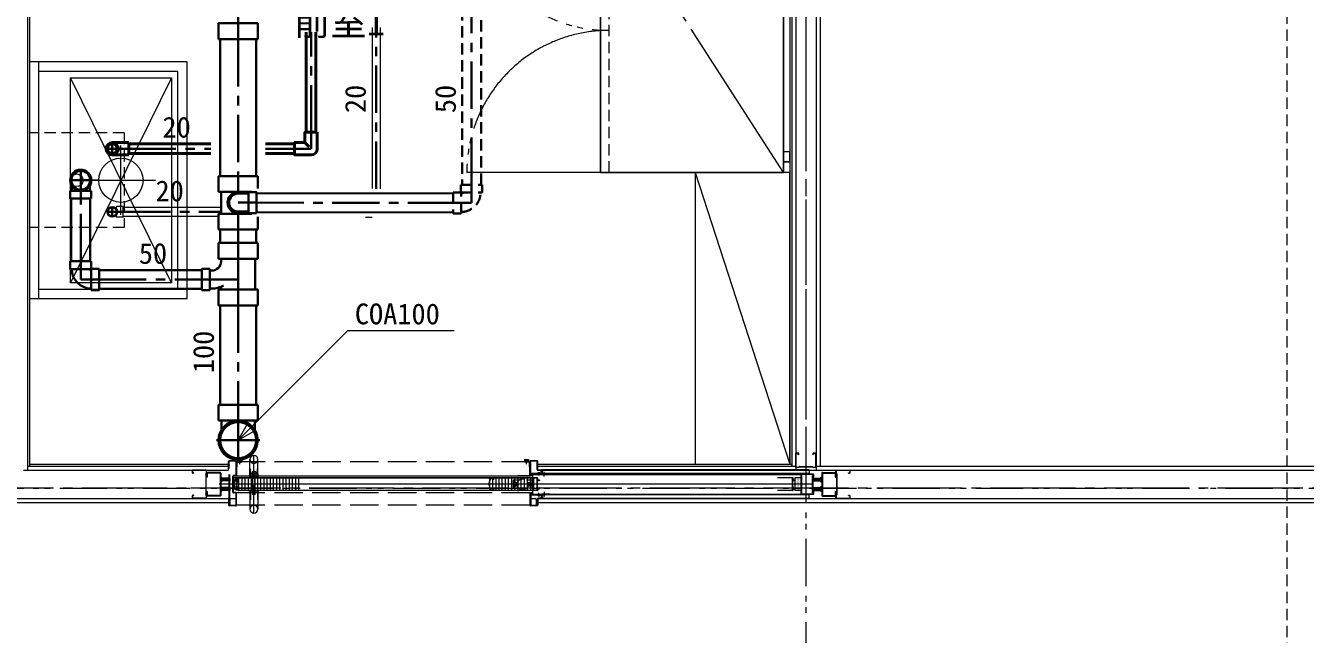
# Model space of a CAD drawing. Units: millimetres at full size, sheet at 1:30. Extents: x -16828 to 149130, y 47892 to 100313.
# Drawn here: x 8011 to 12068, y 52283 to 54212 of the extents above; entities that cross this region are included whole.
import ezdxf
from ezdxf.enums import TextEntityAlignment as Align

# ---------------------------------------------------------------- set-up
doc = ezdxf.new("R2010")
doc.units = ezdxf.units.MM
doc.header["$LTSCALE"] = 30
for name, pattern in [('CHAIN1', [8, 5, -1, 1, -1]), ('CHAIN2', [12, 9, -1, 1, -1]), ('DASHED1', [1.8, 1.2, -0.6]), ('DASHED3', [4, 3, -1]), ('DOUBLE_CHAIN1', [8.8, 5, -1, 0.6, -0.6, 0.6, -1]), ('LONG_DOUBLE_CHAIN', [21.8, 18, -1, 0.6, -0.6, 0.6, -1])]:
    doc.linetypes.add(name, pattern=pattern)
for name, color, linetype, lineweight in [('0-1', 7, 'Continuous', 15), ('2-2_間仕切り芯', 7, 'DOUBLE_CHAIN1', 15), ('2-3_間仕切り', 7, 'Continuous', 15), ('2-A_建具', 7, 'Continuous', 15), ('3-0_AIHO08-壁芯', 7, 'CHAIN2', 15), ('3-1_AIHO57-排水立上げ', 7, 'Continuous', 15), ('3-2_AIHO56-排水接続', 7, 'Continuous', 15), ('3-4_AIHO30-厨房機器', 7, 'Continuous', 15), ('3-6_AIHO33-厨房機器隠れ線', 7, 'DASHED1', 15), ('3-7_AIHO47-厨房機器アウトライン', 7, 'Continuous', 15), ('3-8_AIHO30-厨房機器LL', 7, 'Continuous', 15), ('3-9_AIHO32-厨房機器補助線', 7, 'LONG_DOUBLE_CHAIN', 15), ('4-4_AIHO14-建築備品', 7, 'Continuous', 15), ('9-6_無題7', 7, 'Continuous', 15), ('9-9_配管－汚水１：硬質塩ビ管（ＤＶ）', 2, 'Continuous', 30), ('9-A_配管－給水３：ＶＬＰ(ＶＤ)', 5, 'Continuous', 40), ('9-B_配管－給湯１２：ＨＴＬＰ（ＵＸ）', 3, 'Continuous', 20)]:
    doc.layers.add(name, color=color, linetype=linetype, lineweight=lineweight)
doc.layers.add('4-8_AIHO12-部屋名', color=7, linetype='Continuous')
doc.styles.add('ＭＳ ゴシック', font='')
doc.styles.get('ＭＳ ゴシック').set_extended_font_data('MS Gothic')

msp = doc.modelspace()

# ---------------------------------------------------------------- linework, layer by layer
at = {"layer": '0-1', "linetype": 'DASHED1'}
msp.add_line((12009.96, 55225.86), (12009.96, 51225.86), dxfattribs=at)
at = {"layer": '2-2_間仕切り芯'}
for p, q in [((10484.96, 56281.24), (10484.96, 50005.86)), ((-1120.67, 52745.86), (29227.98, 52745.86))]:
    msp.add_line(p, q, dxfattribs=at)
at = {"layer": '2-3_間仕切り'}
for p, q in [((8017.46, 55768.36), (8017.46, 52803.36)), ((8023.46, 55762.36), (8023.46, 52815.86)), ((10433.96, 55768.36), (10433.96, 52821.86)), ((10439.96, 55768.36), (10439.96, 52815.86)), ((10452.46, 55768.36), (10452.46, 52803.36)), ((10517.46, 55768.36), (10517.46, 52803.36)), ((10529.96, 55768.36), (10529.96, 52815.86)), ((8004.96, 52803.36), (8654.96, 52803.36)), ((8017.46, 52815.86), (8654.96, 52815.86)), ((8023.46, 52821.86), (8654.96, 52821.86)), ((9634.96, 52821.86), (10439.96, 52821.86)), ((9634.96, 52815.86), (10452.46, 52815.86)), ((9634.96, 52803.36), (12559.96, 52803.36)), ((10517.46, 52815.86), (12559.96, 52815.86)), ((-467.54, 52713.36), (8654.96, 52713.36)), ((9634.96, 52713.36), (12559.96, 52713.36)), ((-480.04, 52700.86), (8654.96, 52700.86)), ((9634.96, 52700.86), (12559.96, 52700.86))]:
    msp.add_line(p, q, dxfattribs=at)
at = {"layer": '2-A_建具'}
for p, q in [((8654.96, 52804.36), (8654.96, 52830.46)), ((8656.56, 52807.86), (8656.56, 52831.26)), ((8678.36, 52831.26), (8656.56, 52831.26)), ((8677.56, 52832.86), (8657.36, 52832.86)), ((8678.36, 52785.96), (8678.36, 52831.26)), ((8679.96, 52786.76), (8679.96, 52830.46)), ((8722.46, 52779.86), (8722.46, 52837.36)), ((8747.46, 52779.86), (8747.46, 52837.36)), ((9609.96, 52787.76), (9609.96, 52830.46)), ((9633.36, 52831.26), (9611.56, 52831.26)), ((9613.16, 52830.76), (9611.56, 52830.76)), ((9632.56, 52832.86), (9612.36, 52832.86)), ((9613.16, 52792.46), (9613.16, 52830.76)), ((9633.36, 52805.16), (9633.36, 52831.26)), ((9634.96, 52804.36), (9634.96, 52830.46)), ((10452.46, 52813.06), (10452.46, 52855.66)), ((10453.26, 52812.96), (10453.26, 52855.76)), ((10453.56, 52856.06), (10461.36, 52856.06)), ((10461.26, 52856.86), (10453.66, 52856.86)), ((10461.66, 52851.86), (10461.66, 52855.76)), ((10462.46, 52851.86), (10461.66, 52851.86)), ((10462.46, 52851.86), (10462.46, 52855.66)), ((10507.46, 52851.86), (10507.46, 52855.66)), ((10508.26, 52851.86), (10507.46, 52851.86)), ((10508.26, 52851.86), (10508.26, 52855.76)), ((10508.56, 52856.06), (10516.36, 52856.06)), ((10516.26, 52856.86), (10508.66, 52856.86)), ((10516.66, 52812.96), (10516.66, 52855.76)), ((10517.46, 52813.06), (10517.46, 52855.66)), ((8539.96, 52794.56), (8539.96, 52802.16)), ((8540.76, 52802.56), (8540.76, 52794.16)), ((8584.16, 52802.56), (8540.76, 52802.56)), ((8544.96, 52794.16), (8540.76, 52794.16)), ((8583.76, 52803.36), (8541.16, 52803.36)), ((8544.96, 52793.36), (8541.16, 52793.36)), ((8544.96, 52793.36), (8544.96, 52794.16)), ((8582.16, 52791.69), (8584.16, 52793.69)), ((8582.16, 52791.69), (8582.16, 52725.03)), ((8582.96, 52791.36), (8584.61, 52793.01)), ((8582.96, 52791.36), (8582.96, 52725.36)), ((8584.16, 52802.56), (8584.16, 52793.69)), ((8584.96, 52793.86), (8584.96, 52802.16)), ((8584.96, 52793.46), (8584.96, 52780.86)), ((8627.66, 52793.56), (8587.26, 52793.56)), ((8587.26, 52793.56), (8587.26, 52780.86)), ((8627.56, 52795.86), (8587.36, 52795.86)), ((8627.66, 52793.56), (8627.66, 52723.16)), ((8629.96, 52793.46), (8629.96, 52723.26)), ((8656.56, 52807.86), (8654.96, 52807.86)), ((8658.86, 52817.86), (8656.56, 52817.86)), ((8668.36, 52733.16), (8668.36, 52783.56)), ((8677.56, 52784.36), (8669.96, 52784.36)), ((9609.96, 52784.36), (8669.96, 52784.36)), ((8678.36, 52785.96), (8670.76, 52785.96)), ((8681.56, 52813.86), (8679.96, 52813.86)), ((9610.76, 52785.36), (9571.46, 52785.36)), ((9613.16, 52803.36), (9611.56, 52803.36)), ((9617.96, 52785.36), (9612.36, 52785.36)), ((9645.76, 52792.46), (9613.16, 52792.46)), ((9644.96, 52790.86), (9613.96, 52790.86)), ((9617.96, 52789.26), (10469.96, 52789.26)), ((9634.66, 52792.46), (9634.66, 52793.29)), ((9634.96, 52804.36), (9891.46, 52804.36)), ((9647.36, 52802.76), (9635.76, 52802.76)), ((9638.16, 52795.06), (9638.16, 52785.88)), ((9641.66, 52792.46), (9641.66, 52793.29)), ((9645.76, 52792.46), (9645.76, 52802.76)), ((9647.36, 52791.66), (9647.36, 52802.76)), ((9648.96, 52790.86), (9648.96, 52801.96)), ((9671.96, 52789.26), (9649.76, 52789.26)), ((9649.96, 52790.86), (9649.96, 52804.36)), ((10494.96, 52804.36), (9649.96, 52804.36)), ((10494.96, 52792.06), (9649.96, 52792.06)), ((9649.96, 52790.86), (10494.96, 52790.86)), ((9654.96, 52783.06), (9654.96, 52797.66)), ((10453.56, 52812.66), (10462, 52812.66)), ((10461.96, 52811.86), (10453.66, 52811.86)), ((10463.78, 52814.31), (10462.22, 52812.75)), ((10464.37, 52813.77), (10462.81, 52812.21)), ((10464.58, 52813.86), (10505.34, 52813.86)), ((10464.63, 52814.66), (10505.29, 52814.66)), ((10469.96, 52789.26), (10469.96, 52790.86)), ((10469.96, 52728.26), (10469.96, 52788.46)), ((10471.56, 52727.46), (10471.56, 52789.26)), ((10508.36, 52789.26), (10471.56, 52789.26)), ((10507.56, 52790.86), (10472.36, 52790.86)), ((10494.96, 52804.36), (10494.96, 52790.86)), ((10507.11, 52812.21), (10505.55, 52813.77)), ((10508.36, 52785.86), (10506.06, 52785.86)), ((10507.7, 52812.75), (10506.14, 52814.31)), ((10507.92, 52812.66), (10516.36, 52812.66)), ((10516.26, 52811.86), (10507.96, 52811.86)), ((10509.96, 52780.86), (10509.96, 52788.46)), ((10534.96, 52793.46), (10534.96, 52723.26)), ((10537.26, 52793.56), (10577.66, 52793.56)), ((10537.26, 52793.56), (10537.26, 52723.16)), ((10537.36, 52795.86), (10577.56, 52795.86)), ((10577.66, 52793.56), (10577.66, 52780.86)), ((10579.96, 52793.86), (10579.96, 52802.16)), ((10579.96, 52793.46), (10579.96, 52780.86)), ((10581.96, 52791.36), (10580.31, 52793.01)), ((10580.76, 52802.56), (10624.16, 52802.56)), ((10580.76, 52802.56), (10580.76, 52793.69)), ((10582.76, 52791.69), (10580.76, 52793.69)), ((10581.16, 52803.36), (10623.76, 52803.36)), ((10581.96, 52791.36), (10581.96, 52725.36)), ((10582.76, 52791.69), (10582.76, 52725.03)), ((10619.96, 52794.16), (10624.16, 52794.16)), ((10619.96, 52793.36), (10619.96, 52794.16)), ((10619.96, 52793.36), (10623.76, 52793.36)), ((10624.16, 52802.56), (10624.16, 52794.16)), ((10624.96, 52794.56), (10624.96, 52802.16)), ((8699.4, 52745.86), (8534.96, 52745.86)), ((8587.26, 52780.86), (8584.96, 52780.86)), ((10509.15, 52758.36), (8624.96, 52758.36)), ((8629.96, 52765.9), (8629.96, 52780.82)), ((8629.96, 52735.9), (8629.96, 52750.82)), ((8630.99, 52776.23), (8637.33, 52769.89)), ((8630.99, 52746.23), (8637.33, 52739.89)), ((8632.41, 52777.64), (8638.55, 52771.5)), ((8632.41, 52747.64), (8638.55, 52741.5)), ((8658.46, 52777.86), (8634.46, 52777.86)), ((8658.46, 52768.86), (8634.46, 52768.86)), ((8658.46, 52747.86), (8634.46, 52747.86)), ((8657.3, 52776.86), (8637.29, 52776.86)), ((8659.61, 52769.86), (8637.29, 52769.86)), ((8657.3, 52746.86), (8637.29, 52746.86)), ((8656.97, 52775.36), (8638.49, 52775.36)), ((8659.95, 52771.36), (8638.49, 52771.36)), ((8656.97, 52745.36), (8638.49, 52745.36)), ((8656.96, 52773.26), (8656.96, 52773.36)), ((8656.96, 52743.26), (8656.96, 52743.36)), ((9609.96, 52778.36), (8669.96, 52778.36)), ((8670.03, 52758.9), (8673.93, 52772.72)), ((8670.03, 52757.82), (8673.93, 52744)), ((8671.59, 52758.9), (8675.38, 52772.31)), ((8671.59, 52757.82), (8675.38, 52744.41)), ((8677.46, 52774.86), (8677.46, 52768.36)), ((8677.46, 52768.36), (8678.46, 52768.36)), ((8677.46, 52748.36), (8678.46, 52748.36)), ((8677.46, 52741.86), (8677.46, 52748.36)), ((8678.46, 52768.36), (8678.46, 52748.36)), ((8678.74, 52776.36), (8684.96, 52776.36)), ((8678.96, 52774.86), (8678.96, 52772.36)), ((8678.96, 52772.36), (8679.96, 52772.36)), ((8678.96, 52741.86), (8678.96, 52744.36)), ((8679.96, 52772.36), (8679.96, 52768.11)), ((8679.96, 52771.86), (8680.46, 52770.36)), ((8679.96, 52768.11), (8681.16, 52768.11)), ((8679.96, 52766.11), (8683.46, 52766.11)), ((8679.96, 52766.11), (8679.96, 52750.61)), ((8679.96, 52750.61), (8683.46, 52750.61)), ((8679.96, 52748.61), (8681.16, 52748.61)), ((8683.61, 52772.36), (8680.46, 52772.36)), ((8683.61, 52744.36), (8680.46, 52744.36)), ((8680.96, 52775.16), (8683.76, 52775.16)), ((8681.16, 52770.61), (8681.16, 52768.11)), ((8681.16, 52746.11), (8681.16, 52748.61)), ((8681.66, 52771.11), (8682.96, 52771.11)), ((8681.66, 52745.61), (8682.96, 52745.61)), ((8683.46, 52770.61), (8683.46, 52766.11)), ((8683.46, 52746.11), (8683.46, 52750.61)), ((8683.61, 52771.36), (8684.07, 52769.25)), ((8683.61, 52745.36), (8684.07, 52747.47)), ((8683.76, 52775.16), (8683.76, 52772.36)), ((8683.76, 52772.36), (8684.96, 52772.36)), ((8683.76, 52744.36), (8684.96, 52744.36)), ((8683.76, 52741.56), (8683.76, 52744.36)), ((8684.56, 52768.86), (8686.46, 52768.86)), ((8684.56, 52747.86), (8686.46, 52747.86)), ((8684.6, 52771.52), (8684.96, 52769.86)), ((8684.6, 52745.2), (8684.96, 52746.86)), ((8684.96, 52776.36), (8684.96, 52772.36)), ((8684.96, 52769.86), (8686.46, 52769.86)), ((8684.96, 52746.86), (8686.46, 52746.86)), ((8684.96, 52740.36), (8684.96, 52744.36)), ((8685.36, 52770.86), (8685.36, 52777.46)), ((8685.36, 52770.86), (8685.96, 52770.86)), ((8685.36, 52745.86), (8685.96, 52745.86)), ((8685.36, 52739.26), (8685.36, 52745.86)), ((8685.96, 52770.86), (8685.96, 52777.76)), ((9633.96, 52777.76), (8685.96, 52777.76)), ((8685.96, 52738.96), (8685.96, 52745.86)), ((8685.96, 52744.11), (8686.46, 52744.11)), ((9633.66, 52778.36), (8686.26, 52778.36)), ((8686.46, 52777.61), (8686.96, 52777.61)), ((8686.46, 52747.86), (8686.46, 52768.86)), ((8686.46, 52744.11), (8686.46, 52746.86)), ((8687.46, 52738.96), (8687.46, 52777.76)), ((8697.46, 52738.96), (8697.46, 52777.76)), ((8707.46, 52738.96), (8707.46, 52777.76)), ((8717.46, 52738.96), (8717.46, 52777.76)), ((8749.96, 52779.86), (8719.96, 52779.86)), ((8719.96, 52778.36), (8719.96, 52779.86)), ((8727.46, 52738.96), (8727.46, 52777.76)), ((8737.46, 52738.96), (8737.46, 52777.76)), ((8747.46, 52738.96), (8747.46, 52777.76)), ((8749.96, 52778.36), (8749.96, 52779.86)), ((8757.46, 52738.96), (8757.46, 52777.76)), ((8767.46, 52738.96), (8767.46, 52777.76)), ((8777.46, 52738.96), (8777.46, 52777.76)), ((8787.46, 52738.96), (8787.46, 52777.76)), ((8797.46, 52738.96), (8797.46, 52777.76)), ((8807.46, 52738.96), (8807.46, 52777.76)), ((8817.46, 52738.96), (8817.46, 52777.76)), ((8827.46, 52738.96), (8827.46, 52777.76)), ((8837.46, 52738.96), (8837.46, 52777.76)), ((8847.46, 52738.96), (8847.46, 52777.76)), ((8857.46, 52738.96), (8857.46, 52777.76)), ((8867.46, 52738.96), (8867.46, 52777.76)), ((8877.46, 52738.96), (8877.46, 52777.76)), ((9482.46, 52738.96), (9482.46, 52777.76)), ((9492.46, 52738.96), (9492.46, 52777.76)), ((9502.46, 52738.96), (9502.46, 52777.76)), ((9512.46, 52738.96), (9512.46, 52777.76)), ((9522.46, 52738.96), (9522.46, 52777.76)), ((9532.46, 52738.96), (9532.46, 52777.76)), ((9542.46, 52738.96), (9542.46, 52777.76)), ((9552.46, 52738.96), (9552.46, 52777.76)), ((9562.46, 52738.96), (9562.46, 52777.76)), ((9572.46, 52738.96), (9572.46, 52777.76)), ((9582.46, 52738.96), (9582.46, 52777.76)), ((9592.46, 52738.96), (9592.46, 52777.76)), ((9602.46, 52738.96), (9602.46, 52777.76)), ((9612.46, 52738.96), (9612.46, 52777.76)), ((9622.46, 52738.96), (9622.46, 52777.76)), ((9632.46, 52738.96), (9632.46, 52777.76)), ((9633.46, 52777.61), (9632.96, 52777.61)), ((9633.46, 52772.61), (9633.46, 52769.86)), ((9633.96, 52772.61), (9633.46, 52772.61)), ((9634.96, 52769.86), (9633.46, 52769.86)), ((9635.36, 52768.86), (9633.46, 52768.86)), ((9633.46, 52768.86), (9633.46, 52747.86)), ((9635.36, 52747.86), (9633.46, 52747.86)), ((9634.96, 52746.86), (9633.46, 52746.86)), ((9634.56, 52745.86), (9633.96, 52745.86)), ((9633.96, 52738.96), (9633.96, 52745.86)), ((9634.56, 52770.86), (9634.56, 52777.46)), ((9634.56, 52739.26), (9634.56, 52745.86)), ((9635.32, 52771.52), (9634.96, 52769.86)), ((9635.32, 52745.2), (9634.96, 52746.86)), ((9636.31, 52771.36), (9635.85, 52769.25)), ((9636.31, 52745.36), (9635.85, 52747.47)), ((9636.31, 52772.36), (9639.46, 52772.36)), ((9636.31, 52744.36), (9639.46, 52744.36)), ((9639.96, 52771.86), (9639.96, 52769.86)), ((9639.96, 52744.86), (9639.96, 52746.86)), ((10504.97, 52771.36), (10526.43, 52771.36)), ((10505.3, 52769.86), (10527.63, 52769.86)), ((10506.46, 52777.86), (10530.46, 52777.86)), ((10506.46, 52768.86), (10530.46, 52768.86)), ((10506.46, 52747.86), (10530.46, 52747.86)), ((10507.61, 52776.86), (10527.63, 52776.86)), ((10507.61, 52746.86), (10527.63, 52746.86)), ((10507.95, 52775.36), (10526.43, 52775.36)), ((10507.95, 52745.36), (10526.43, 52745.36)), ((10507.96, 52773.26), (10507.96, 52773.36)), ((10507.96, 52743.26), (10507.96, 52743.36)), ((10532.51, 52777.64), (10526.36, 52771.5)), ((10532.51, 52747.64), (10526.36, 52741.5)), ((10533.93, 52776.23), (10527.59, 52769.89)), ((10533.93, 52746.23), (10527.59, 52739.89)), ((10534.96, 52765.9), (10534.96, 52780.82)), ((10534.96, 52735.9), (10534.96, 52750.82)), ((10577.66, 52780.86), (10579.96, 52780.86)), ((8539.96, 52714.56), (8539.96, 52722.16)), ((8544.96, 52722.56), (8540.76, 52722.56)), ((8540.76, 52722.56), (8540.76, 52714.16)), ((8584.16, 52714.16), (8540.76, 52714.16)), ((8544.96, 52723.36), (8541.16, 52723.36)), ((8583.76, 52713.36), (8541.16, 52713.36)), ((8544.96, 52722.56), (8544.96, 52723.36)), ((8584.16, 52723.03), (8582.16, 52725.03)), ((8584.61, 52723.71), (8582.96, 52725.36)), ((8584.16, 52723.03), (8584.16, 52714.16)), ((8587.26, 52735.86), (8584.96, 52735.86)), ((8584.96, 52735.86), (8584.96, 52723.26)), ((8584.96, 52714.56), (8584.96, 52722.86)), ((8587.26, 52735.86), (8587.26, 52723.16)), ((8627.66, 52723.16), (8587.26, 52723.16)), ((8627.56, 52720.86), (8587.36, 52720.86)), ((8658.46, 52738.86), (8634.46, 52738.86)), ((8659.61, 52739.86), (8637.29, 52739.86)), ((8659.95, 52741.36), (8638.49, 52741.36)), ((8654.96, 52714.86), (8654.96, 52692.26)), ((8656.56, 52714.86), (8654.96, 52714.86)), ((8656.56, 52691.46), (8656.56, 52714.86)), ((8678.36, 52730.76), (8670.76, 52730.76)), ((8678.36, 52691.46), (8678.36, 52730.76)), ((8678.74, 52740.36), (8684.96, 52740.36)), ((8679.96, 52712.66), (8679.96, 52731.36)), ((8679.96, 52692.26), (8679.96, 52729.96)), ((8680.96, 52741.56), (8683.76, 52741.56)), ((9633.96, 52738.96), (8685.96, 52738.96)), ((9633.66, 52738.36), (8686.26, 52738.36)), ((8686.46, 52739.11), (8686.96, 52739.11)), ((8719.96, 52738.36), (8719.96, 52736.86)), ((8749.96, 52738.36), (8719.96, 52738.36)), ((8749.96, 52736.86), (8719.96, 52736.86)), ((8722.46, 52736.86), (8722.46, 52679.36)), ((8747.46, 52736.86), (8747.46, 52679.36)), ((8749.96, 52738.36), (8749.96, 52736.86)), ((9616.36, 52738.36), (9571.46, 52738.36)), ((9609.96, 52731.36), (9609.96, 52712.66)), ((9609.96, 52728.96), (9609.96, 52692.26)), ((9613.16, 52713.36), (9611.56, 52713.36)), ((9617.96, 52731.36), (9612.36, 52731.36)), ((9613.16, 52724.26), (9613.16, 52691.96)), ((9645.76, 52724.26), (9613.16, 52724.26)), ((9644.96, 52725.86), (9613.96, 52725.86)), ((9617.96, 52738.36), (9617.96, 52725.86)), ((9617.96, 52727.46), (10469.96, 52727.46)), ((9633.46, 52739.11), (9632.96, 52739.11)), ((9633.36, 52711.56), (9633.36, 52691.46)), ((9634.66, 52724.26), (9634.66, 52723.43)), ((9634.96, 52712.36), (9634.96, 52692.26)), ((9646.56, 52712.36), (9634.96, 52712.36)), ((9647.36, 52713.96), (9635.76, 52713.96)), ((9638.16, 52721.66), (9638.16, 52730.84)), ((9641.66, 52724.26), (9641.66, 52723.43)), ((9645.76, 52724.26), (9645.76, 52713.96)), ((9647.36, 52725.06), (9647.36, 52713.96)), ((9648.96, 52725.86), (9648.96, 52714.76)), ((9671.96, 52727.46), (9649.76, 52727.46)), ((9649.96, 52725.86), (10494.96, 52725.86)), ((9649.96, 52725.86), (9649.96, 52712.36)), ((10494.96, 52724.66), (9649.96, 52724.66)), ((10494.96, 52713.56), (9649.96, 52713.56)), ((9654.96, 52734.16), (9654.96, 52719.56)), ((10469.96, 52727.46), (10469.96, 52725.86)), ((10508.36, 52727.46), (10471.56, 52727.46)), ((10507.56, 52725.86), (10472.36, 52725.86)), ((10494.96, 52712.36), (10494.96, 52725.86)), ((10504.97, 52741.36), (10526.43, 52741.36)), ((10505.3, 52739.86), (10527.63, 52739.86)), ((10508.36, 52730.86), (10506.06, 52730.86)), ((10506.46, 52738.86), (10530.46, 52738.86)), ((10509.96, 52735.86), (10508.36, 52735.86)), ((10508.36, 52727.46), (10508.36, 52735.86)), ((10509.96, 52728.26), (10509.96, 52735.86)), ((10537.26, 52723.16), (10577.66, 52723.16)), ((10537.36, 52720.86), (10577.56, 52720.86)), ((10577.66, 52735.86), (10579.96, 52735.86)), ((10577.66, 52735.86), (10577.66, 52723.16)), ((10579.96, 52735.86), (10579.96, 52723.26)), ((10579.96, 52714.56), (10579.96, 52722.86)), ((10580.31, 52723.71), (10581.96, 52725.36)), ((10580.76, 52723.03), (10582.76, 52725.03)), ((10580.76, 52723.03), (10580.76, 52714.16)), ((10580.76, 52714.16), (10624.16, 52714.16)), ((10581.16, 52713.36), (10623.76, 52713.36)), ((10619.96, 52723.36), (10623.76, 52723.36)), ((10619.96, 52722.56), (10619.96, 52723.36)), ((10619.96, 52722.56), (10624.16, 52722.56)), ((10624.16, 52722.56), (10624.16, 52714.16)), ((10624.96, 52714.56), (10624.96, 52722.16)), ((8658.86, 52699.86), (8656.56, 52699.86)), ((8678.36, 52691.46), (8656.56, 52691.46)), ((8677.56, 52689.86), (8657.36, 52689.86)), ((9613.16, 52691.96), (9611.56, 52691.96)), ((9633.36, 52691.46), (9611.56, 52691.46)), ((9632.56, 52689.86), (9612.36, 52689.86))]:
    msp.add_line(p, q, dxfattribs=at)
at = {"layer": '2-A_建具', "linetype": 'DASHED3'}
for p, q in [((8680.46, 52831.06), (9609.96, 52831.06)), ((8680.46, 52785.36), (8680.46, 52831.06)), ((9609.96, 52829.86), (8680.46, 52829.86)), ((8681.56, 52813.86), (8681.56, 52828.26)), ((8683.96, 52835.86), (8684.96, 52836.86)), ((8683.96, 52835.86), (8683.96, 52832.36)), ((8684.46, 52831.86), (8683.96, 52832.36)), ((8683.96, 52832.36), (8696.96, 52832.36)), ((8684.46, 52835.86), (8684.46, 52832.36)), ((8684.46, 52831.86), (8696.46, 52831.86)), ((8684.96, 52836.86), (8695.96, 52836.86)), ((8684.96, 52835.86), (8684.96, 52832.86)), ((8685.46, 52835.86), (8685.46, 52833.36)), ((8685.46, 52831.86), (8685.46, 52831.06)), ((8685.96, 52835.86), (8685.96, 52833.86)), ((8686.46, 52835.86), (8686.46, 52834.36)), ((8686.96, 52835.86), (8686.96, 52834.86)), ((8687.46, 52835.86), (8687.46, 52835.36)), ((8688.46, 52831.06), (8688.46, 52831.86)), ((8690.46, 52822.07), (8690.46, 52837.71)), ((8692.46, 52831.06), (8692.46, 52831.86)), ((8695.46, 52831.86), (8695.46, 52831.06)), ((8696.46, 52831.86), (8696.96, 52832.36)), ((8696.96, 52835.86), (8696.96, 52832.36)), ((8734.96, 52665.86), (8734.96, 52850.86)), ((9592.96, 52835.86), (9593.96, 52836.86)), ((9592.96, 52835.86), (9592.96, 52832.36)), ((9593.46, 52831.86), (9592.96, 52832.36)), ((9592.96, 52832.36), (9605.96, 52832.36)), ((9593.46, 52835.86), (9593.46, 52832.36)), ((9593.46, 52831.86), (9605.46, 52831.86)), ((9593.96, 52836.86), (9604.96, 52836.86)), ((9593.96, 52835.86), (9593.96, 52832.86)), ((9593.96, 52828.26), (9593.96, 52829.86)), ((9608.36, 52828.26), (9593.96, 52828.26)), ((9594.46, 52835.86), (9594.46, 52833.36)), ((9594.46, 52831.86), (9594.46, 52831.06)), ((9594.96, 52835.86), (9594.96, 52833.86)), ((9595.46, 52835.86), (9595.46, 52834.36)), ((9595.96, 52835.86), (9595.96, 52834.86)), ((9596.46, 52835.86), (9596.46, 52835.36)), ((9597.46, 52831.06), (9597.46, 52831.86)), ((9599.46, 52822.07), (9599.46, 52837.71)), ((9601.46, 52831.06), (9601.46, 52831.86)), ((9604.46, 52831.86), (9604.46, 52831.06)), ((9605.46, 52831.86), (9605.96, 52832.36)), ((9605.96, 52835.86), (9605.96, 52832.36)), ((9608.36, 52813.86), (9608.36, 52828.26)), ((9609.46, 52785.36), (9609.46, 52831.06)), ((8656.56, 52699.86), (8656.56, 52817.86)), ((8658.86, 52699.86), (8658.86, 52817.86)), ((8680.46, 52785.36), (9609.96, 52785.36)), ((8727.04, 52787.86), (8721.86, 52787.86)), ((8722.66, 52791.36), (8722.46, 52791.36)), ((8722.66, 52784.36), (8722.46, 52784.36)), ((8722.66, 52791.36), (8722.66, 52784.36)), ((8722.66, 52791.36), (8724.66, 52789.36)), ((8722.66, 52784.36), (8724.66, 52786.36)), ((8723.96, 52779.86), (8723.96, 52807.73)), ((8724.46, 52779.86), (8724.46, 52790.36)), ((8724.66, 52789.36), (8727.04, 52789.36)), ((8724.66, 52786.36), (8727.04, 52786.36)), ((8744.46, 52791.36), (8725.46, 52791.36)), ((8727.96, 52791.36), (8727.96, 52795.02)), ((8727.96, 52793.36), (8741.96, 52793.36)), ((8730.96, 52791.36), (8730.96, 52724.65)), ((8738.96, 52724.65), (8738.96, 52791.36)), ((8741.96, 52791.36), (8741.96, 52795.02)), ((8745.26, 52789.36), (8742.88, 52789.36)), ((8748.06, 52787.86), (8742.88, 52787.86)), ((8745.26, 52786.36), (8742.88, 52786.36)), ((8747.26, 52791.36), (8745.26, 52789.36)), ((8747.26, 52784.36), (8745.26, 52786.36)), ((8745.46, 52779.86), (8745.46, 52790.36)), ((8745.96, 52779.86), (8745.96, 52807.73)), ((8747.26, 52791.36), (8747.46, 52791.36)), ((8747.26, 52791.36), (8747.26, 52784.36)), ((8747.26, 52784.36), (8747.46, 52784.36)), ((9609.96, 52813.86), (9608.36, 52813.86)), ((10494.96, 52803.16), (9649.96, 52803.16)), ((10506.06, 52730.86), (10506.06, 52785.86)), ((10508.36, 52730.86), (10508.36, 52785.86)), ((9479.96, 52758.64), (9483.93, 52772.72)), ((9479.96, 52758.08), (9479.96, 52758.64)), ((9479.96, 52758.08), (9483.93, 52744)), ((9488.74, 52776.36), (9494.96, 52776.36)), ((9494.96, 52776.36), (9494.96, 52772.36)), ((9494.96, 52744.36), (9494.96, 52740.36)), ((9556.96, 52770.86), (9556.96, 52745.86)), ((9574.71, 52770.86), (9556.96, 52770.86)), ((9574.71, 52745.86), (9556.96, 52745.86)), ((9616.36, 52778.36), (9571.46, 52778.36)), ((9616.96, 52770.86), (9599.21, 52770.86)), ((9616.96, 52745.86), (9599.21, 52745.86)), ((9616.96, 52770.86), (9616.96, 52745.86)), ((10444.56, 52778.36), (10394.56, 52778.36)), ((10442.46, 52758.66), (10442.46, 52777.11)), ((10442.46, 52739.61), (10442.46, 52758.06)), ((10442.96, 52777.61), (10443.46, 52777.61)), ((10443.96, 52777.11), (10443.96, 52770.36)), ((10443.96, 52770.36), (10445.51, 52770.36)), ((10443.96, 52747.86), (10443.96, 52768.86)), ((10446.46, 52747.86), (10443.96, 52747.86)), ((10443.96, 52746.36), (10445.51, 52746.36)), ((10443.96, 52746.36), (10443.96, 52739.61)), ((10444.56, 52770.86), (10444.56, 52778.36)), ((10444.56, 52738.36), (10444.56, 52745.86)), ((10445.68, 52771.51), (10445.51, 52770.36)), ((10445.51, 52746.36), (10445.68, 52745.21)), ((10446.46, 52745.36), (10446.46, 52747.86)), ((10448.96, 52745.36), (10446.46, 52745.36)), ((10446.67, 52772.36), (10449.96, 52772.36)), ((10446.67, 52744.36), (10449.96, 52744.36)), ((10448.96, 52747.36), (10448.96, 52745.36)), ((10449.96, 52747.36), (10448.96, 52747.36)), ((10449.96, 52778.36), (10449.96, 52738.36)), ((10469.96, 52778.36), (10449.96, 52778.36)), ((10454.96, 52773.36), (10454.66, 52773.36)), ((10454.96, 52768.36), (10454.66, 52768.36)), ((10454.96, 52763.36), (10454.66, 52763.36)), ((10454.96, 52758.36), (10454.66, 52758.36)), ((10454.96, 52753.36), (10454.66, 52753.36)), ((10454.96, 52748.36), (10454.66, 52748.36)), ((10454.96, 52743.36), (10454.66, 52743.36)), ((10459.96, 52773.36), (10459.66, 52773.36)), ((10459.96, 52768.36), (10459.66, 52768.36)), ((10459.96, 52763.36), (10459.66, 52763.36)), ((10459.96, 52758.36), (10459.66, 52758.36)), ((10459.96, 52753.36), (10459.66, 52753.36)), ((10459.96, 52748.36), (10459.66, 52748.36)), ((10459.96, 52743.36), (10459.66, 52743.36)), ((10464.96, 52773.36), (10464.66, 52773.36)), ((10464.96, 52768.36), (10464.66, 52768.36)), ((10464.96, 52763.36), (10464.66, 52763.36)), ((10464.96, 52758.36), (10464.66, 52758.36)), ((10464.96, 52753.36), (10464.66, 52753.36)), ((10464.96, 52748.36), (10464.66, 52748.36)), ((10464.96, 52743.36), (10464.66, 52743.36)), ((10469.96, 52778.36), (10469.96, 52738.36)), ((8679.96, 52712.66), (8659.96, 52712.66)), ((8659.96, 52691.66), (8659.96, 52712.66)), ((9609.96, 52731.36), (8679.96, 52731.36)), ((8723.96, 52736.86), (8723.96, 52709)), ((8745.96, 52736.86), (8745.96, 52709)), ((9488.74, 52740.36), (9494.96, 52740.36)), ((9629.96, 52712.66), (9609.96, 52712.66)), ((9629.96, 52712.66), (9629.96, 52691.66)), ((10444.56, 52738.36), (10394.56, 52738.36)), ((10443.46, 52739.11), (10442.96, 52739.11)), ((10469.96, 52738.36), (10449.96, 52738.36)), ((9609.96, 52691.66), (8659.96, 52691.66))]:
    msp.add_line(p, q, dxfattribs=at)
for points in [[(8681.56, 52828.26), (8695.96, 52828.26), (8695.96, 52829.86)], [(8695.96, 52836.86), (8696.96, 52835.86), (8683.96, 52835.86)], [(9604.96, 52836.86), (9605.96, 52835.86), (9592.96, 52835.86)], [(10442.46, 52758.66), (10442.76, 52758.36), (10442.46, 52758.06)], [(10449.96, 52769.36), (10448.96, 52769.36), (10448.96, 52771.36), (10446.46, 52771.36), (10446.46, 52768.86), (10443.96, 52768.86)]]:
    msp.add_lwpolyline(points, dxfattribs=at)
at = {"layer": '2-A_建具'}
for points in [[(9617.96, 52785.36), (9617.96, 52786.96), (9611.56, 52786.96), (9611.56, 52831.26)], [(8677.56, 52732.36), (8669.96, 52732.36), (8669.96, 52784.36)], [(9617.96, 52790.86), (9617.96, 52778.36), (9617.96, 52738.36)], [(9671.96, 52789.26), (9671.96, 52790.86), (9648.96, 52790.86)], [(10509.96, 52780.86), (10508.36, 52780.86), (10508.36, 52789.26)], [(8677.46, 52774.86), (8679.96, 52774.86), (8680.96, 52775.16)], [(8678.96, 52744.36), (8679.96, 52744.36), (8679.96, 52748.61)], [(8680.96, 52769.86), (8680.96, 52771.36), (8683.61, 52771.36)], [(8680.96, 52746.86), (8680.96, 52745.36), (8683.61, 52745.36)], [(8685.96, 52772.61), (8686.46, 52772.61), (8686.46, 52769.86)], [(8687.46, 52758.66), (8687.16, 52758.36), (8687.46, 52758.06)], [(9632.46, 52758.06), (9632.76, 52758.36), (9632.46, 52758.66)], [(9633.96, 52744.11), (9633.46, 52744.11), (9633.46, 52746.86)], [(9634.56, 52770.86), (9633.96, 52770.86), (9633.96, 52777.76)], [(9638.96, 52769.86), (9638.96, 52771.36), (9636.31, 52771.36)], [(9638.96, 52746.86), (9638.96, 52745.36), (9636.31, 52745.36)], [(8677.46, 52741.86), (8679.96, 52741.86), (8680.96, 52741.56)], [(9617.96, 52731.36), (9617.96, 52729.76), (9611.56, 52729.76), (9611.56, 52691.46)], [(9671.96, 52727.46), (9671.96, 52725.86), (9648.96, 52725.86)]]:
    msp.add_lwpolyline(points, dxfattribs=at)
at = {"layer": '2-A_建具', "linetype": 'DASHED3'}
for points in [[(9561.8, 52753.75), (9567.12, 52753.75), (9569.78, 52758.36), (9567.12, 52762.97), (9561.8, 52762.97), (9559.13, 52758.36)], [(9612.12, 52753.75), (9606.8, 52753.75), (9604.13, 52758.36), (9606.8, 52762.97), (9612.12, 52762.97), (9614.78, 52758.36)]]:
    msp.add_lwpolyline(points, close=True, dxfattribs=at)
at = {"layer": '2-A_建具'}
for centre in [(8634.46, 52773.36), (8634.46, 52743.36), (10530.46, 52773.36), (10530.46, 52743.36)]:
    msp.add_circle(centre, 4.5, dxfattribs=at)
at = {"layer": '2-A_建具', "linetype": 'DASHED3'}
for centre, radius in [((9564.46, 52758.36), 6.38), ((9564.46, 52758.36), 4.61), ((9564.46, 52758.36), 3), ((9586.96, 52758.36), 17.5), ((9609.46, 52758.36), 6.38), ((9609.46, 52758.36), 4.61), ((9609.46, 52758.36), 3)]:
    msp.add_circle(centre, radius, dxfattribs=at)
at = {"layer": '2-A_建具'}
for centre, radius, start, end in [((8657.36, 52830.46), 2.4, 90, 180), ((8677.56, 52830.46), 2.4, 0, 90), ((8734.96, 52837.36), 12.5, 0, 180), ((9612.36, 52830.46), 2.4, 90, 180), ((9632.56, 52830.46), 2.4, 0, 90), ((10453.66, 52855.66), 1.2, 90, 180), ((10453.56, 52855.76), 0.3, 90, 180), ((10461.26, 52855.66), 1.2, 0, 90), ((10461.36, 52855.76), 0.3, 0, 90), ((10508.66, 52855.66), 1.2, 90, 180), ((10508.56, 52855.76), 0.3, 90, 180), ((10516.26, 52855.66), 1.2, 0, 90), ((10516.36, 52855.76), 0.3, 0, 90), ((8541.16, 52802.16), 1.2, 90, 180), ((8541.16, 52794.56), 1.2, 180, 270), ((8583.76, 52802.16), 1.2, 0, 90), ((8583.76, 52793.86), 1.2, 315, 0), ((8587.36, 52793.46), 2.4, 90, 180), ((8627.56, 52793.46), 2.4, 0, 90), ((8670.76, 52783.56), 2.4, 90, 180), ((8677.56, 52786.76), 2.4, 270, 0), ((9572.46, 52785.36), 0.5, 0, 180), ((9572.46, 52785.36), 0.5, 0, 180), ((9572.46, 52785.36), 0.5, 180, 0), ((9572.46, 52785.36), 0.5, 180, 0), ((9612.36, 52787.76), 2.4, 180, 270), ((9613.96, 52793.26), 2.4, 180, 270), ((9635.76, 52805.16), 2.4, 180, 270), ((9636.16, 52793.29), 1.5, 105.46601, 180), ((9638.16, 52786.06), 9, 74.53399, 105.46601), ((9640.16, 52793.29), 1.5, 0, 74.53399), ((9644.96, 52793.26), 2.4, 270, 0), ((9646.56, 52801.96), 2.4, 0, 90), ((9649.76, 52791.66), 2.4, 180, 270), ((10453.66, 52813.06), 1.2, 180, 270), ((10453.56, 52812.96), 0.3, 180, 270), ((10461.96, 52813.06), 1.2, 270, 315), ((10462, 52812.96), 0.3, 270, 315), ((10464.63, 52813.46), 1.2, 90, 135), ((10464.58, 52813.56), 0.3, 90, 135), ((10472.36, 52788.46), 2.4, 90, 180), ((10505.29, 52813.46), 1.2, 45, 90), ((10505.34, 52813.56), 0.3, 45, 90), ((10507.96, 52813.06), 1.2, 225, 270), ((10507.56, 52788.46), 2.4, 0, 90), ((10507.92, 52812.96), 0.3, 225, 270), ((10516.26, 52813.06), 1.2, 270, 0), ((10516.36, 52812.96), 0.3, 270, 0), ((10537.36, 52793.46), 2.4, 90, 180), ((10577.56, 52793.46), 2.4, 0, 90), ((10581.16, 52802.16), 1.2, 90, 180), ((10581.16, 52793.86), 1.2, 180, 225), ((10623.76, 52802.16), 1.2, 0, 90), ((10623.76, 52794.56), 1.2, 270, 0), ((8630.53, 52776.82), 4.02, 14.9838, 98.17994), ((8630.53, 52769.9), 4.02, 261.82006, 345.0162), ((8630.53, 52746.82), 4.02, 14.9838, 98.17994), ((8656.96, 52777.86), 1, 90, 270), ((8656.96, 52776.06), 1, 90, 270), ((8656.96, 52774.26), 1, 90, 270), ((8656.96, 52772.46), 1, 90, 270), ((8656.96, 52770.66), 1, 90, 270), ((8656.96, 52768.86), 1, 90, 270), ((8656.96, 52747.86), 1, 90, 270), ((8656.96, 52746.06), 1, 90, 270), ((8656.96, 52744.26), 1, 90, 270), ((8656.96, 52742.46), 1, 90, 270), ((8659.4, 52775.61), 2.44, 112.61986, 247.38014), ((8659.4, 52745.61), 2.44, 112.61986, 247.38014), ((8657.52, 52775.61), 2.44, 292.61986, 67.38014), ((8657.52, 52771.11), 2.44, 292.61986, 67.38014), ((8657.52, 52745.61), 2.44, 292.61986, 67.38014), ((8657.52, 52741.11), 2.44, 292.61986, 67.38014), ((8671.96, 52758.36), 2, 164.24546, 195.75454), ((8673.52, 52758.36), 2, 164.24546, 195.75454), ((8678.74, 52771.36), 5, 90, 164.24546), ((8678.74, 52745.36), 5, 195.75454, 270), ((8678.74, 52771.36), 3.5, 111.53229, 164.24546), ((8678.74, 52745.36), 3.5, 195.75454, 248.46771), ((8680.46, 52771.86), 0.5, 90, 180), ((8680.46, 52769.86), 0.5, 90, 180), ((8680.46, 52746.86), 0.5, 90, 180), ((8680.46, 52744.86), 0.5, 180, 270), ((8680.46, 52769.86), 0.5, 270, 0), ((8680.46, 52746.86), 0.5, 0, 90), ((8681.66, 52770.61), 0.5, 90, 180), ((8681.66, 52746.11), 0.5, 180, 270), ((8682.96, 52770.61), 0.5, 0, 90), ((8682.96, 52746.11), 0.5, 270, 0), ((8683.61, 52771.36), 1, 9.21899, 90), ((8683.61, 52745.36), 1, 270, 350.78101), ((8684.56, 52769.36), 0.5, 192.33073, 270), ((8684.56, 52747.36), 0.5, 90, 167.66927), ((8686.26, 52777.46), 0.9, 90, 180), ((8686.46, 52777.11), 0.5, 89.99996, 180.00004), ((8686.96, 52777.11), 0.5, 359.99996, 90.00004), ((9632.96, 52777.11), 0.5, 89.99996, 180.00004), ((9633.46, 52777.11), 0.5, 359.99996, 90.00004), ((9633.66, 52777.46), 0.9, 0, 90), ((9636.31, 52771.36), 1, 90, 170.78101), ((9636.31, 52745.36), 1, 189.21899, 270), ((9635.36, 52769.36), 0.5, 270, 347.66927), ((9635.36, 52747.36), 0.5, 12.33073, 90), ((9639.46, 52769.86), 0.5, 180, 270), ((9639.46, 52746.86), 0.5, 90, 180), ((9639.46, 52771.86), 0.5, 0, 90), ((9639.46, 52769.86), 0.5, 270, 0), ((9639.46, 52746.86), 0.5, 0, 90), ((9639.46, 52744.86), 0.5, 270, 0), ((10507.4, 52775.61), 2.44, 112.61986, 247.38014), ((10507.4, 52771.11), 2.44, 112.61986, 247.38014), ((10507.4, 52745.61), 2.44, 112.61986, 247.38014), ((10507.4, 52741.11), 2.44, 112.61986, 247.38014), ((10505.52, 52775.61), 2.44, 292.61986, 67.38014), ((10505.52, 52745.61), 2.44, 292.61986, 67.38014), ((10507.96, 52777.86), 1, 270, 90), ((10507.96, 52776.06), 1, 270, 90), ((10507.96, 52774.26), 1, 270, 90), ((10507.96, 52772.46), 1, 270, 90), ((10507.96, 52770.66), 1, 270, 90), ((10507.96, 52768.86), 1, 270, 90), ((10507.96, 52747.86), 1, 270, 90), ((10507.96, 52746.06), 1, 270, 90), ((10507.96, 52744.26), 1, 270, 90), ((10507.96, 52742.46), 1, 270, 90), ((10534.39, 52776.82), 4.02, 81.82006, 165.0162), ((10534.39, 52769.9), 4.02, 194.9838, 278.17994), ((10534.39, 52746.82), 4.02, 81.82006, 165.0162), ((8541.16, 52722.16), 1.2, 90, 180), ((8541.16, 52714.56), 1.2, 180, 270), ((8583.76, 52714.56), 1.2, 270, 0), ((8583.76, 52722.86), 1.2, 0, 45), ((8587.36, 52723.26), 2.4, 180, 270), ((8627.56, 52723.26), 2.4, 270, 0), ((8630.53, 52739.9), 4.02, 261.82006, 345.0162), ((8656.96, 52740.66), 1, 90, 270), ((8656.96, 52738.86), 1, 90, 270), ((8670.76, 52733.16), 2.4, 180, 270), ((8677.56, 52729.96), 2.4, 6.11992, 90), ((8686.26, 52739.26), 0.9, 180, 270), ((8686.46, 52739.61), 0.5, 179.99996, 270.00004), ((8686.96, 52739.61), 0.5, 269.99996, 0.00004), ((9572.46, 52738.36), 0.5, 0, 180), ((9572.46, 52738.36), 0.5, 180, 0), ((9612.36, 52728.96), 2.4, 90, 180), ((9613.96, 52723.46), 2.4, 90, 180), ((9632.96, 52739.61), 0.5, 179.99996, 270.00004), ((9635.76, 52711.56), 2.4, 90, 180), ((9633.46, 52739.61), 0.5, 269.99996, 0.00004), ((9633.66, 52739.26), 0.9, 270, 0), ((9636.16, 52723.43), 1.5, 180, 254.53399), ((9638.16, 52730.66), 9, 254.53399, 285.46601), ((9640.16, 52723.43), 1.5, 285.46601, 0), ((9644.96, 52723.46), 2.4, 0, 90), ((9646.56, 52714.76), 2.4, 270, 0), ((9649.76, 52725.06), 2.4, 90, 180), ((10472.36, 52728.26), 2.4, 180, 270), ((10507.56, 52728.26), 2.4, 270, 0), ((10507.96, 52740.66), 1, 270, 90), ((10507.96, 52738.86), 1, 270, 90), ((10534.39, 52739.9), 4.02, 194.9838, 278.17994), ((10537.36, 52723.26), 2.4, 180, 270), ((10577.56, 52723.26), 2.4, 270, 0), ((10581.16, 52722.86), 1.2, 135, 180), ((10581.16, 52714.56), 1.2, 180, 270), ((10623.76, 52722.16), 1.2, 0, 90), ((10623.76, 52714.56), 1.2, 270, 0), ((8657.36, 52692.26), 2.4, 180, 270), ((8677.56, 52692.26), 2.4, 270, 358.47871), ((8734.96, 52679.36), 12.5, 180, 0), ((9612.36, 52692.26), 2.4, 180, 270), ((9632.56, 52692.26), 2.4, 270, 0)]:
    msp.add_arc(centre, radius, start, end, dxfattribs=at)
at = {"layer": '2-A_建具', "linetype": 'DASHED3'}
for centre, radius, start, end in [((8682.36, 52827.46), 2.4, 90, 180), ((8734.96, 52837.36), 12.5, 180, 0), ((9607.56, 52827.46), 2.4, 0, 90), ((8732.37, 52787.86), 10.51, 160.54484, 199.45516), ((8725.46, 52790.36), 1, 90, 180), ((8730.96, 52795.02), 3, 105.46601, 180), ((8734.96, 52780.56), 18, 74.53399, 105.46601), ((8738.96, 52795.02), 3, 0, 74.53399), ((8744.46, 52790.36), 1, 0, 90), ((8737.55, 52787.86), 10.51, 340.54484, 19.45516), ((9488.74, 52771.36), 5, 90, 164.24546), ((9488.74, 52745.36), 5, 195.75454, 270), ((9572.46, 52778.36), 0.5, 0, 180), ((9572.46, 52778.36), 0.5, 180, 0), ((10442.96, 52777.11), 0.5, 89.99996, 180.00004), ((10443.46, 52777.11), 0.5, 359.99996, 90.00004), ((10446.67, 52771.36), 1, 90, 171.46923), ((10446.67, 52745.36), 1, 188.53077, 270), ((10442.96, 52739.61), 0.5, 179.99996, 270.00004), ((10443.46, 52739.61), 0.5, 269.99996, 0.00004), ((8734.96, 52679.36), 12.5, 0, 180)]:
    msp.add_arc(centre, radius, start, end, dxfattribs=at)
at = {"layer": '3-0_AIHO08-壁芯'}
for p, q in [((10484.96, 55820.86), (10484.96, 52745.86)), ((28259.96, 52745.86), (-115.04, 52745.86))]:
    msp.add_line(p, q, dxfattribs=at)
at = {"layer": '3-1_AIHO57-排水立上げ'}
msp.add_line((8243.46, 53721.86), (8193.46, 53721.86), dxfattribs=at)
msp.add_circle((8173.46, 53721.86), 20, dxfattribs=at)
at = {"layer": '3-2_AIHO56-排水接続'}
for p, q in [((8313.46, 53611.86), (8313.46, 53831.86)), ((8203.46, 53721.86), (8423.46, 53721.86))]:
    msp.add_line(p, q, dxfattribs=at)
msp.add_circle((8313.46, 53721.86), 70, dxfattribs=at)
at = {"layer": '3-4_AIHO30-厨房機器'}
for points in [[(9833.96, 54646.86), (9833.96, 53746.86), (10413.96, 53746.86), (10413.96, 54646.86)], [(8523.46, 53346.86), (8523.46, 54096.86), (8023.46, 54096.86), (8023.46, 53346.86)]]:
    msp.add_lwpolyline(points, close=True, dxfattribs=at)
at = {"layer": '3-6_AIHO33-厨房機器隠れ線'}
for p, q in [((9859.96, 54646.86), (9859.96, 53746.86)), ((9859.96, 54196.86), (9833.96, 54196.86)), ((8323.46, 53871.86), (8023.46, 53871.86)), ((8323.46, 53871.86), (8323.46, 53571.86)), ((8323.46, 53571.86), (8023.46, 53571.86))]:
    msp.add_line(p, q, dxfattribs=at)
at = {"layer": '3-7_AIHO47-厨房機器アウトライン'}
msp.add_lwpolyline([(10413.96, 54646.86), (10413.96, 53746.86), (9833.96, 53746.86), (9833.96, 54646.86)], close=True, dxfattribs=at)
msp.add_lwpolyline([(10413.96, 53812.86), (10433.96, 53812.86), (10433.96, 53780.86), (10413.96, 53780.86)], dxfattribs=at)
at = {"layer": '3-8_AIHO30-厨房機器LL'}
for p, q in [((8053.46, 53346.86), (8053.46, 54096.86)), ((8493.46, 54066.86), (8053.46, 54066.86)), ((8153.46, 53396.86), (8153.46, 54046.86)), ((8473.46, 53396.86), (8153.46, 54046.86)), ((8473.46, 54046.86), (8153.46, 53396.86)), ((8493.46, 53376.86), (8493.46, 54066.86)), ((10413.96, 53812.86), (10433.96, 53812.86)), ((10433.96, 53780.86), (10433.96, 53812.86)), ((10413.96, 53780.86), (10433.96, 53780.86)), ((8053.46, 53376.86), (8493.46, 53376.86))]:
    msp.add_line(p, q, dxfattribs=at)
msp.add_lwpolyline([(8153.46, 54046.86), (8473.46, 54046.86), (8473.46, 53396.86), (8153.46, 53396.86)], dxfattribs=at)
at = {"layer": '3-9_AIHO32-厨房機器補助線'}
for p, q in [((10413.96, 53746.86), (9833.96, 54646.86)), ((9859.96, 53746.86), (9409.96, 53746.86))]:
    msp.add_line(p, q, dxfattribs=at)
for centre, start, end in [((9859.96, 54646.86), 180, 266.68773), ((9859.96, 53746.86), 93.31227, 180)]:
    msp.add_arc(centre, 450, start, end, dxfattribs=at)
at = {"layer": '4-4_AIHO14-建築備品'}
msp.add_line((10133.96, 53746.86), (10433.96, 52821.86), dxfattribs=at)
msp.add_lwpolyline([(10133.96, 53746.86), (10133.96, 52821.86), (10433.96, 52821.86), (10433.96, 53746.86)], close=True, dxfattribs=at)
at = {"layer": '9-6_無題7'}
for p, q in [((8684.96, 52898.02), (9032.52, 53245.58)), ((9032.52, 53245.58), (9370.02, 53245.58)), ((8684.96, 52898.02), (8714.96, 52949.98)), ((8684.96, 52898.02), (8736.92, 52928.02))]:
    msp.add_line(p, q, dxfattribs=at)
at = {"layer": '9-9_配管－汚水１：硬質塩ビ管（ＤＶ）', "linetype": 'DASHED1'}
for p, q in [((9394.96, 54804.25), (9394.96, 53707.88)), ((9454.96, 53707.88), (9454.96, 54804.25)), ((9366.96, 53683.38), (9391.96, 53683.38)), ((9391.46, 53707.88), (9458.46, 53707.88)), ((9391.96, 53616.38), (9391.96, 53683.38))]:
    msp.add_line(p, q, dxfattribs=at)
at = {"layer": '9-9_配管－汚水１：硬質塩ビ管（ＤＶ）', "linetype": 'CHAIN1'}
for p, q in [((9424.96, 53707.88), (9424.96, 54804.25)), ((8684.96, 54169.4), (8684.96, 54251.4)), ((8684.96, 54169.4), (8684.96, 53735.05)), ((8185.96, 53685.86), (8185.96, 53757.86)), ((8149.96, 53721.86), (8221.96, 53721.86)), ((8684.96, 53735.05), (8684.96, 53684.55)), ((8185.96, 53663.86), (8185.96, 53691.86)), ((9424.96, 53707.88), (9424.96, 53649.88)), ((8185.96, 53465.31), (8185.96, 53663.86)), ((8742.96, 53650.95), (8684.96, 53651.05)), ((8742.96, 53650.95), (9366.96, 53649.88)), ((9366.96, 53649.88), (9424.96, 53649.88)), ((8684.96, 53566.05), (8684.96, 53617.55)), ((8684.96, 53566.05), (8684.96, 53523.31)), ((8684.96, 53523.31), (8684.96, 53407.31)), ((8185.96, 53465.31), (8185.96, 53407.31)), ((8243.96, 53407.31), (8185.96, 53407.31)), ((8243.96, 53407.31), (8569.96, 53407.31)), ((8569.96, 53407.31), (8684.96, 53407.31)), ((8684.96, 53325.31), (8684.96, 53407.31)), ((8684.96, 53325.31), (8684.96, 53010.02)), ((8684.96, 53010.02), (8684.96, 52955.02)), ((8684.96, 52829.62), (8684.96, 52966.42)), ((8616.56, 52898.02), (8753.36, 52898.02))]:
    msp.add_line(p, q, dxfattribs=at)
at = {"layer": '9-9_配管－汚水１：硬質塩ビ管（ＤＶ）'}
for p, q in [((8627.96, 54169.4), (8627.96, 53735.05)), ((8741.96, 53735.05), (8741.96, 54169.4)), ((8746.96, 53735.05), (8622.96, 53735.05)), ((8622.96, 53685.05), (8622.96, 53735.05)), ((8746.96, 53695.94), (8746.96, 53735.05)), ((8152.46, 53688.86), (8183.08, 53688.86)), ((8157.46, 53688.86), (8157.46, 53704.25)), ((8219.46, 53688.86), (8188.84, 53688.86)), ((8214.46, 53688.86), (8214.46, 53704.25)), ((8219.46, 53688.86), (8219.46, 53663.86)), ((8622.96, 53685.05), (8684.96, 53685.05)), ((8684.96, 53685.05), (8728.02, 53685.05)), ((8718.01, 53679.49), (8685.01, 53679.55)), ((9367.01, 53679.88), (8743.01, 53680.95)), ((8155.96, 53663.86), (8155.96, 53465.31)), ((8215.96, 53465.31), (8215.96, 53663.86)), ((8622.96, 53616.05), (8622.96, 53566.05)), ((8622.96, 53616.05), (8684.96, 53616.05)), ((8717.91, 53622.49), (8684.91, 53622.55)), ((8684.96, 53616.05), (8727.9, 53616.05)), ((8742.91, 53620.95), (9366.91, 53619.88)), ((8746.96, 53566.05), (8746.96, 53605.94)), ((8622.96, 53566.05), (8746.96, 53566.05)), ((8627.96, 53566.05), (8627.96, 53523.31)), ((8741.96, 53523.31), (8741.96, 53566.05)), ((8631.06, 53465.75), (8631.06, 53473.31)), ((8738.86, 53473.31), (8738.86, 53375.31)), ((8219.46, 53465.31), (8152.46, 53465.31)), ((8243.96, 53440.81), (8218.96, 53440.81)), ((8218.96, 53373.81), (8218.96, 53440.81)), ((8569.96, 53437.31), (8243.96, 53437.31)), ((8594.96, 53373.81), (8594.96, 53440.81)), ((8601.14, 53435.83), (8594.96, 53435.83)), ((8243.96, 53377.31), (8569.96, 53377.31)), ((8601.24, 53378.63), (8594.96, 53378.63)), ((8631.06, 53375.31), (8631.06, 53384.95)), ((8627.96, 53325.31), (8627.96, 53010.02)), ((8741.96, 53010.02), (8741.96, 53325.31)), ((8622.96, 52960.02), (8622.96, 53010.02)), ((8622.96, 52960.02), (8684.96, 52960.02)), ((8631.96, 52960.02), (8631.96, 52930.19)), ((8746.96, 52960.02), (8684.96, 52960.02)), ((8737.96, 52960.02), (8737.96, 52930.19))]:
    msp.add_line(p, q, dxfattribs=at)
for points in [[(8622.96, 54169.4), (8746.96, 54169.4), (8746.96, 54219.4), (8622.96, 54219.4)], [(8742.9, 53617.45), (8743.02, 53684.45), (8718.02, 53684.49), (8717.9, 53617.49)], [(8746.96, 53523.31), (8622.96, 53523.31), (8622.96, 53473.31), (8746.96, 53473.31)], [(8746.96, 53325.31), (8622.96, 53325.31), (8622.96, 53375.31), (8746.96, 53375.31)]]:
    msp.add_lwpolyline(points, close=True, dxfattribs=at)
for points in [[(8219.46, 53663.86), (8152.46, 53663.86), (8152.46, 53688.86)], [(8631.06, 53616.05), (8631.06, 53651.05), (8631.06, 53685.05)], [(8219.46, 53465.31), (8219.46, 53440.31), (8152.46, 53440.31), (8152.46, 53465.31)], [(8243.96, 53440.81), (8243.96, 53373.81), (8218.96, 53373.81)], [(8594.96, 53373.81), (8569.96, 53373.81), (8569.96, 53440.81), (8594.96, 53440.81)], [(8622.96, 53010.02), (8746.96, 53010.02), (8746.96, 52960.02)]]:
    msp.add_lwpolyline(points, dxfattribs=at)
at = {"layer": '9-9_配管－汚水１：硬質塩ビ管（ＤＶ）', "linetype": 'DASHED1'}
for points in [[(9366.96, 53683.38), (9366.96, 53616.38), (9391.96, 53616.38)], [(9391.46, 53707.88), (9391.46, 53682.88), (9458.46, 53682.88), (9458.46, 53707.88)]]:
    msp.add_lwpolyline(points, dxfattribs=at)
at = {"layer": '9-9_配管－汚水１：硬質塩ビ管（ＤＶ）'}
for centre, radius in [((8185.96, 53721.86), 30), ((8684.96, 52898.02), 57)]:
    msp.add_circle(centre, radius, dxfattribs=at)
for centre, radius, start, end in [((8185.96, 53721.86), 33.5, 90, 180), ((8185.96, 53721.86), 33.5, 180, 0), ((8185.96, 53721.86), 33.5, 0, 90), ((8684.96, 53651.05), 33.5, 58.19449, 301.60863), ((8684.96, 53651.05), 28.5, 89.90156, 269.90156), ((8218.96, 53440.31), 61.5, 180, 270), ((8218.96, 53440.31), 4.5, 180, 270), ((8601.14, 53465.75), 29.92, 270, 0), ((8601.24, 53453.43), 74.8, 270, 300), ((8684.96, 52898.02), 62, 0, 180), ((8684.96, 52898.02), 62, 180, 270), ((8684.96, 52898.02), 62, 270, 0)]:
    msp.add_arc(centre, radius, start, end, dxfattribs=at)
at = {"layer": '9-9_配管－汚水１：硬質塩ビ管（ＤＶ）', "linetype": 'DASHED1'}
for radius in [61.5, 4.5]:
    msp.add_arc((9391.96, 53682.88), radius, 270, 0, dxfattribs=at)
at = {"layer": '9-A_配管－給水３：ＶＬＰ(ＶＤ)'}
for p, q in [((8900.56, 54191.4), (8900.56, 53873.86)), ((8931.56, 53873.86), (8931.56, 54191.4)), ((8337.96, 53841.36), (8285.96, 53841.36)), ((8337.96, 53802.36), (8337.96, 53841.36)), ((8896.56, 53841.36), (8910.35, 53827.57)), ((8935.56, 53873.86), (8935.56, 53821.86)), ((8337.96, 53802.36), (8285.96, 53802.36)), ((8597.96, 53837.36), (8337.96, 53837.36)), ((8337.96, 53806.36), (8597.96, 53806.36)), ((8864.06, 53837.36), (8771.96, 53837.36)), ((8771.96, 53806.36), (8864.06, 53806.36))]:
    msp.add_line(p, q, dxfattribs=at)
at = {"layer": '9-A_配管－給水３：ＶＬＰ(ＶＤ)', "color": 2, "linetype": 'CHAIN1', "lineweight": 30}
for p, q in [((8916.06, 53873.86), (8916.06, 54191.4)), ((8285.96, 53803.26), (8285.96, 53840.46)), ((8916.06, 53873.86), (8916.06, 53821.86)), ((8267.36, 53821.86), (8304.56, 53821.86)), ((8337.96, 53821.86), (8301.46, 53821.86)), ((8337.96, 53821.86), (8597.96, 53821.86)), ((8771.96, 53821.86), (8864.06, 53821.86)), ((8864.06, 53821.86), (8916.06, 53821.86))]:
    msp.add_line(p, q, dxfattribs=at)
at = {"layer": '9-A_配管－給水３：ＶＬＰ(ＶＤ)'}
for points in [[(8916.06, 53802.36), (8864.06, 53802.36), (8864.06, 53841.36), (8894.61, 53841.36)], [(8896.56, 53843.31), (8896.56, 53873.86), (8935.56, 53873.86)]]:
    msp.add_lwpolyline(points, dxfattribs=at)
for radius in [19.5, 15.5]:
    msp.add_circle((8285.96, 53821.86), radius, dxfattribs=at)
for centre, radius in [((8894.61, 53843.31), 1.95), ((8916.06, 53821.86), 19.5)]:
    msp.add_arc(centre, radius, 270, 0, dxfattribs=at)
at = {"layer": '9-B_配管－給湯１２：ＨＴＬＰ（ＵＸ）'}
for p, q in [((9109.42, 54206.4), (9109.42, 54174.42)), ((9136.62, 54174.42), (9136.62, 54206.4)), ((9109.42, 54174.42), (9109.42, 53695.32)), ((9136.62, 53695.27), (9136.62, 54174.42)), ((8298.79, 53637.93), (8297.33, 53634.74)), ((8299.16, 53632.01), (8299.16, 53638.35)), ((8631.06, 53635.46), (8320.46, 53635.46)), ((8298.79, 53605.79), (8297.33, 53608.98)), ((8299.16, 53605.37), (8299.16, 53611.71)), ((8320.46, 53605.21), (8299.7, 53605.21)), ((8320.46, 53608.26), (8622.96, 53608.26)), ((9088.52, 53605.21), (9088.52, 53605.35)), ((9088.52, 53605.21), (9109.28, 53605.21))]:
    msp.add_line(p, q, dxfattribs=at)
at = {"layer": '9-B_配管－給湯１２：ＨＴＬＰ（ＵＸ）', "color": 2, "linetype": 'CHAIN1', "lineweight": 30}
for p, q in [((9123.02, 54174.42), (9123.02, 54206.4)), ((9123.02, 53695.3), (9123.02, 54174.42)), ((8285.96, 53605.54), (8285.96, 53638.18)), ((8269.64, 53621.86), (8302.28, 53621.86)), ((8320.46, 53621.86), (8299.56, 53621.86)), ((8320.46, 53621.86), (8631.06, 53621.86))]:
    msp.add_line(p, q, dxfattribs=at)
at = {"layer": '9-B_配管－給湯１２：ＨＴＬＰ（ＵＸ）'}
msp.add_lwpolyline([(8320.46, 53605.21), (8320.46, 53638.51), (8299.7, 53638.51)], dxfattribs=at)
for radius in [16.65, 13.6]:
    msp.add_circle((8285.96, 53621.86), radius, dxfattribs=at)
for centre, radius, start, end in [((8285.96, 53621.86), 13.9, 0, 180), ((8299.7, 53637.51), 1, 90, 155.30844), ((8285.96, 53621.86), 13.9, 180, 270), ((8285.96, 53621.86), 13.9, 270, 0), ((8296.42, 53635.16), 1, 304.52203, 335.30844), ((8296.42, 53608.56), 1, 24.69156, 55.47797), ((8299.7, 53606.21), 1, 204.69156, 270), ((9109.28, 53606.21), 1, 270, 296.81234)]:
    msp.add_arc(centre, radius, start, end, dxfattribs=at)

# ---------------------------------------------------------------- texts
at = {"layer": '4-8_AIHO12-部屋名', "style": 'ＭＳ ゴシック'}
msp.add_text('前室1', height=84.92, dxfattribs=at).set_placement((8861.19, 54155.72), align=Align.BOTTOM_LEFT)
at = {"layer": '9-6_無題7', "style": 'ＭＳ ゴシック'}
msp.add_text('COA100', height=65.98, dxfattribs=at).set_placement((9055.02, 53245.58), align=Align.BOTTOM_LEFT)
at = {"layer": '9-9_配管－汚水１：硬質塩ビ管（ＤＶ）', "color": 7, "style": 'ＭＳ ゴシック'}
for s, p in [('50', (9394.96, 53934.62)), ('100', (8627.96, 53110.38))]:
    msp.add_text(s, height=65.98, rotation=90, dxfattribs=at).set_placement(p, align=Align.BOTTOM_LEFT)
msp.add_text('50', height=65.98, dxfattribs=at).set_placement((8370.03, 53437.31), align=Align.BOTTOM_LEFT)
at = {"layer": '9-A_配管－給水３：ＶＬＰ(ＶＤ)', "color": 7, "style": 'ＭＳ ゴシック'}
msp.add_text('20', height=65.98, dxfattribs=at).set_placement((8445.04, 53837.36), align=Align.BOTTOM_LEFT)
at = {"layer": '9-B_配管－給湯１２：ＨＴＬＰ（ＵＸ）', "color": 7, "style": 'ＭＳ ゴシック'}
msp.add_text('20', height=65.98, rotation=90, dxfattribs=at).set_placement((9109.42, 53934.87), align=Align.BOTTOM_LEFT)
msp.add_text('20', height=65.98, dxfattribs=at).set_placement((8423.13, 53635.46), align=Align.BOTTOM_LEFT)

doc.saveas('drawing.dxf')
